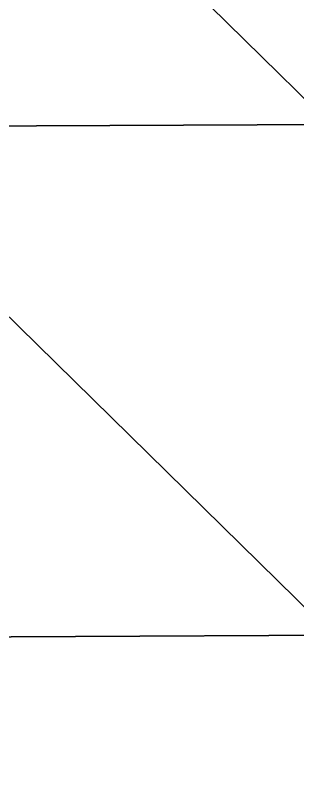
# Model space of a CAD drawing. Extents: x -372 to 678, y -263 to 741.
# Drawn here: x 317.63 to 324.51, y 324.92 to 343.66 of the extents above; entities that cross this region are included whole.
import ezdxf

# ---------------------------------------------------------------- set-up
doc = ezdxf.new("R2010")
doc.units = 0
doc.header["$LTSCALE"] = 0.0254
doc.layers.get('0').update_dxf_attribs({"linetype": 'CONTINUOUS'})
doc.layers.add('LOCATION_SNAPSHOT', color=144, linetype='CONTINUOUS')
doc.layers.add('LOCATION_TERRAIN', color=36, linetype='CONTINUOUS')

# ---------------------------------------------------------------- blocks, each defined once
blk = doc.blocks.new('LOCATION_SNAPSHOT_1')
at = {"color": 8}
mesh = blk.add_polyface(dxfattribs=at)
corners = [(-63.49, 214.773), (675.116, 740.668), (-66.007, 737.092), (677.638, 218.347)]
mesh.append_faces([[corners[k] for k in face] for face in [(0, 1, 2), (1, 0, 3)]], dxfattribs={"vtx0": -1, "color": 8})
blk = doc.blocks.new('LOCATION_TERRAIN_1')
at = {"color": 8}
mesh = blk.add_polyface(dxfattribs=at)
corners = [(325.316, 341.012, 6.969), (325.256, 353.448, 6.771), (312.695, 353.387, 6.148)]
mesh.append_faces([[corners[k] for k in face] for face in [(0, 1, 2)]], dxfattribs={"color": 8})
mesh = blk.add_polyface(dxfattribs=at)
corners = [(325.316, 341.012, 6.969), (312.695, 353.387, 6.148), (312.754, 340.951, 6.52)]
mesh.append_faces([[corners[k] for k in face] for face in [(0, 1, 2)]], dxfattribs={"color": 8})
mesh = blk.add_polyface(dxfattribs=at)
corners = [(325.376, 328.575, 6.893), (325.316, 341.012, 6.969), (312.754, 340.951, 6.52)]
mesh.append_faces([[corners[k] for k in face] for face in [(0, 1, 2)]], dxfattribs={"color": 8})
mesh = blk.add_polyface(dxfattribs=at)
corners = [(325.376, 328.575, 6.893), (312.754, 340.951, 6.52), (312.814, 328.515, 6.467)]
mesh.append_faces([[corners[k] for k in face] for face in [(0, 1, 2)]], dxfattribs={"color": 8})
mesh = blk.add_polyface(dxfattribs=at)
corners = [(325.436, 316.139, 6.694), (325.376, 328.575, 6.893), (312.814, 328.515, 6.467)]
mesh.append_faces([[corners[k] for k in face] for face in [(0, 1, 2)]], dxfattribs={"color": 8})
mesh = blk.add_polyface(dxfattribs=at)
corners = [(325.436, 316.139, 6.694), (312.814, 328.515, 6.467), (312.874, 316.079, 6.225)]
mesh.append_faces([[corners[k] for k in face] for face in [(0, 1, 2)]], dxfattribs={"color": 8})

msp = doc.modelspace()

# ---------------------------------------------------------------- block references
at = {"layer": 'LOCATION_SNAPSHOT', "color": 0}
msp.add_blockref('LOCATION_SNAPSHOT_1', (0, 0), dxfattribs=at)
at = {"layer": 'LOCATION_TERRAIN', "color": 0}
msp.add_blockref('LOCATION_TERRAIN_1', (0, 0), dxfattribs=at)

doc.saveas('drawing.dxf')
